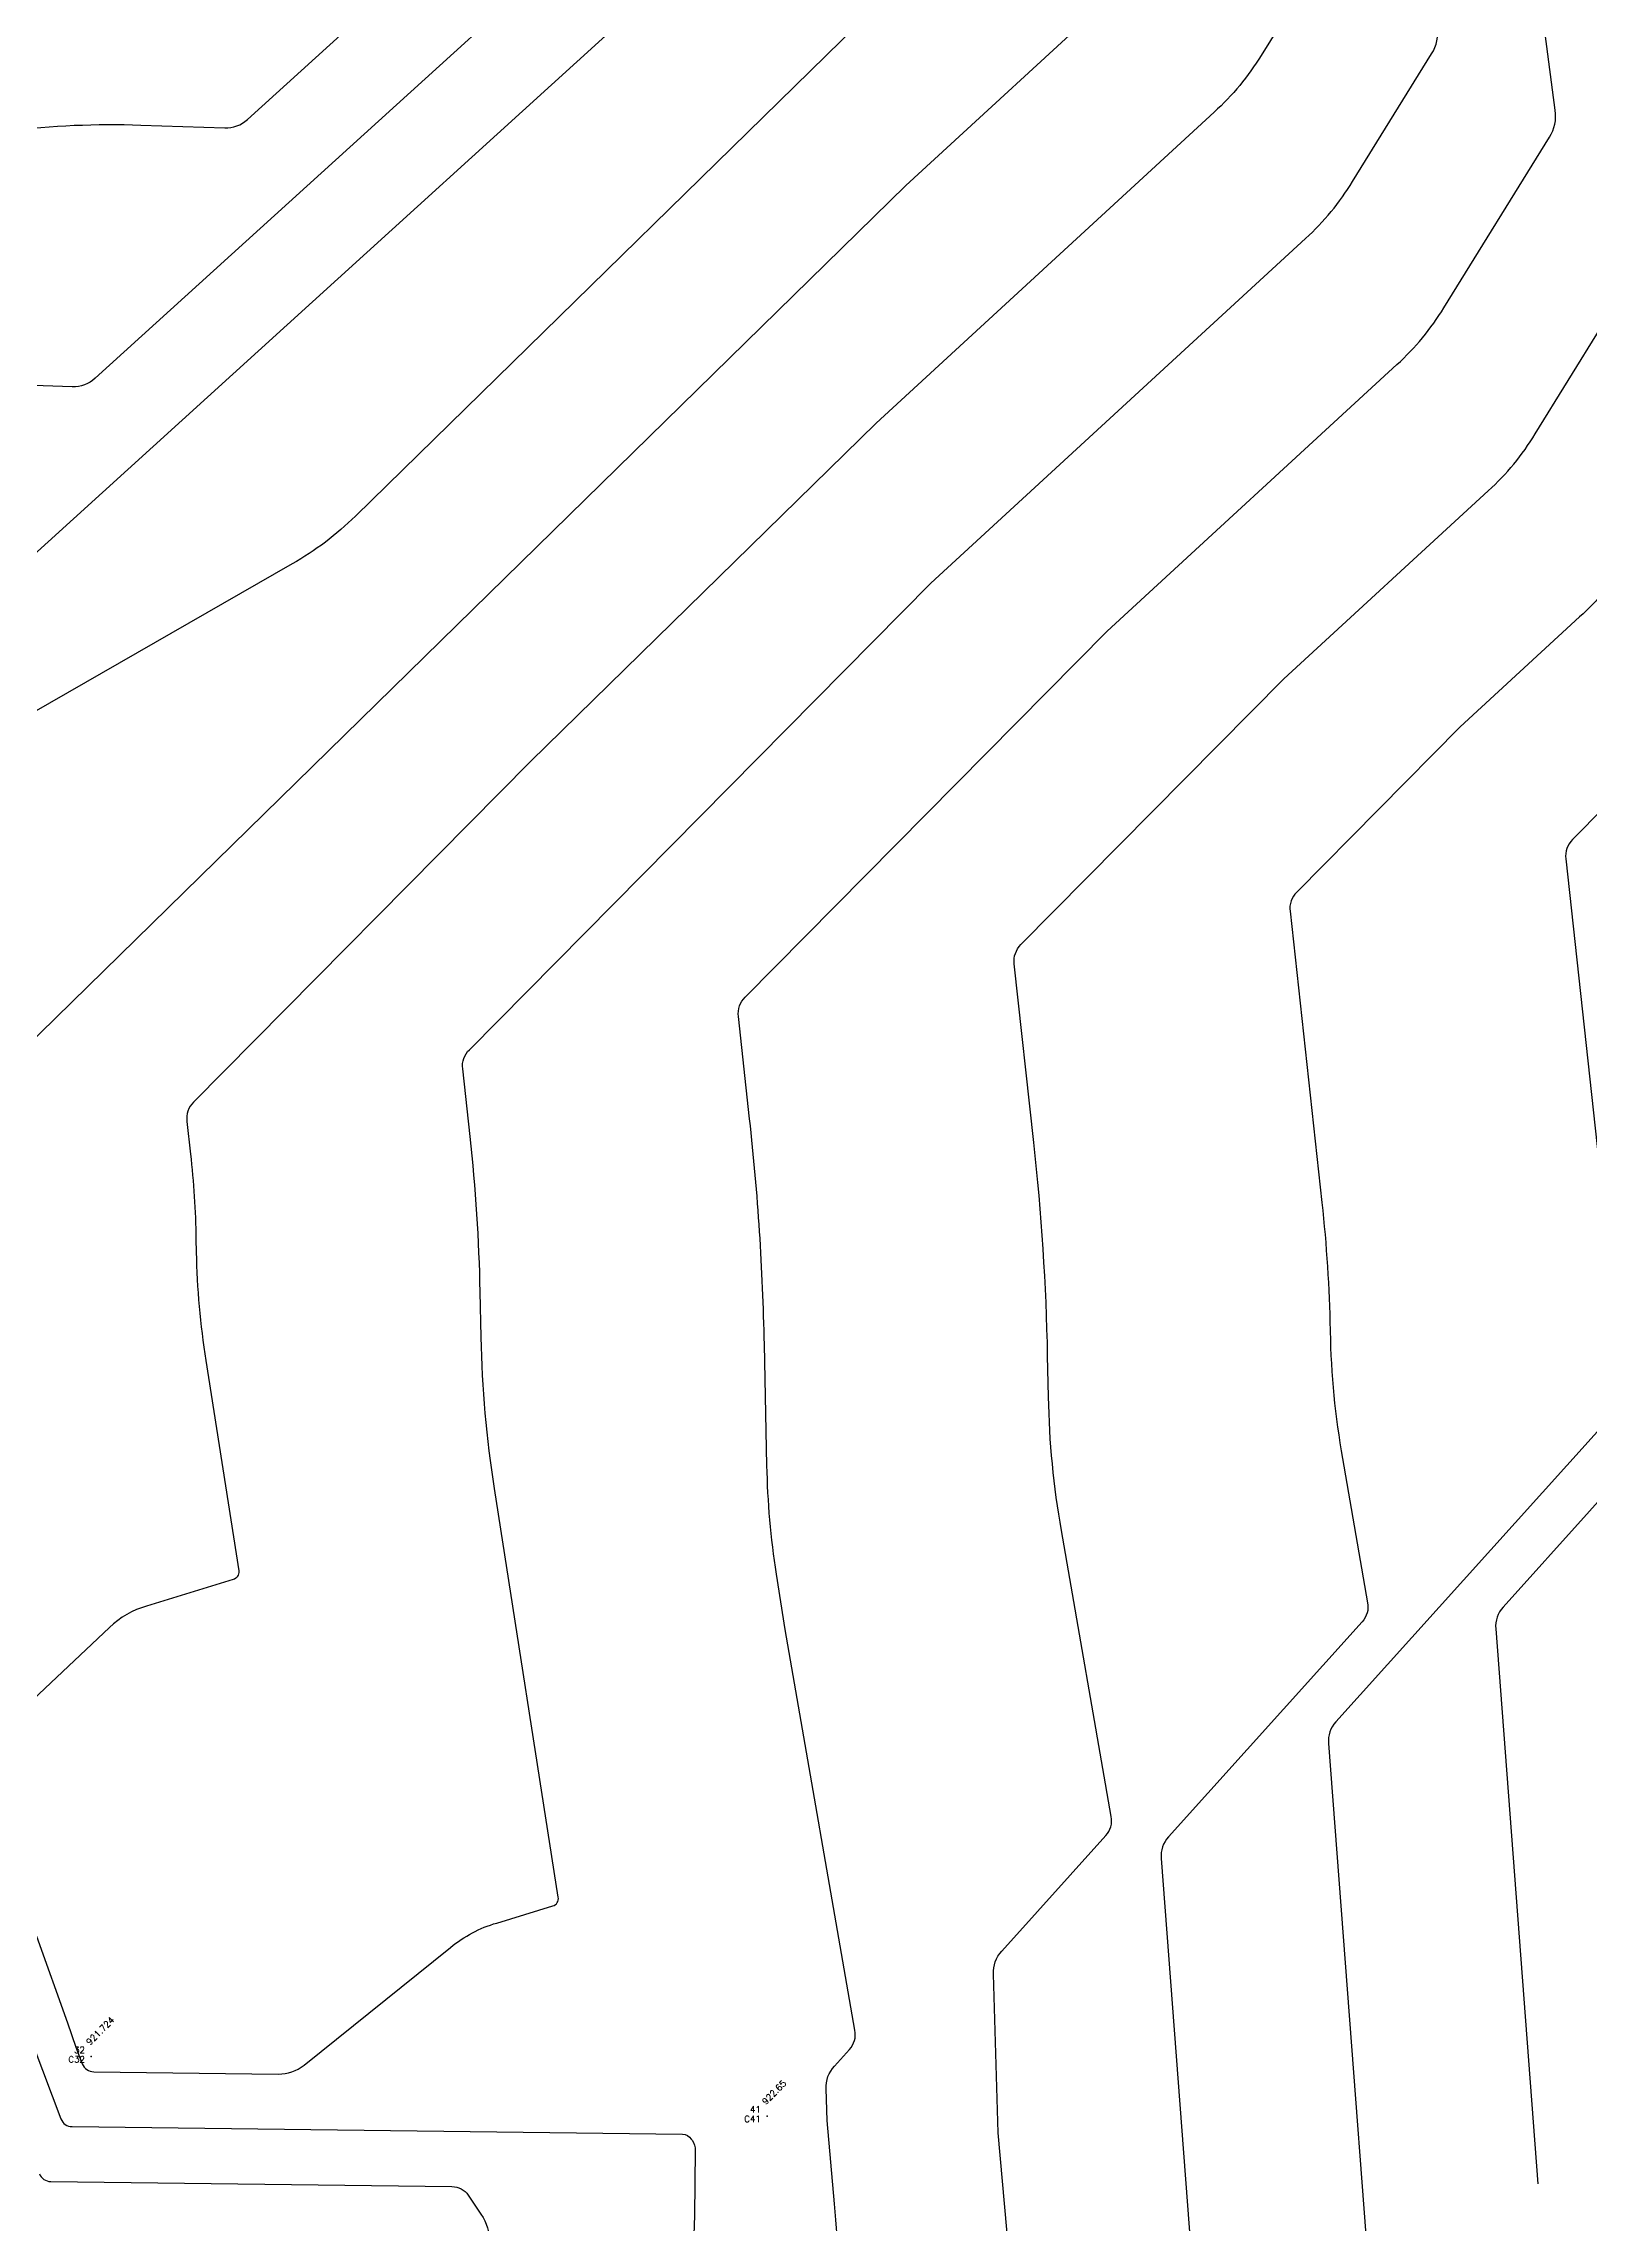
# Model space of a CAD drawing. Header units: millimetres. Extents: x 1478766 to 1478972, y 824433 to 824682.
# Drawn here: x 1478840.8 to 1478901.7, y 824539.3 to 824625.1 of the extents above; entities that cross this region are included whole.
import ezdxf
from ezdxf.enums import TextEntityAlignment as Align

# ---------------------------------------------------------------- set-up
doc = ezdxf.new("R2010")
doc.units = ezdxf.units.MM
for name, color, linetype in [('Contour', 4, 'Continuous'), ('Index_Contour', 8, 'Continuous'), ('Points', 7, 'Continuous'), ('Points-ELV', 6, 'Continuous'), ('Points-NUM', 4, 'Continuous'), ('Points-TXT', 3, 'Continuous')]:
    doc.layers.add(name, color=color, linetype=linetype)
doc.styles.add('romans', font='romans.shx')

# ---------------------------------------------------------------- blocks, each defined once
blk = doc.blocks.new('POINTS')
at = {"layer": 'Points'}
blk.add_line((0, 0), (0, 0), dxfattribs=at)
blk.add_point((0, 0), dxfattribs=at)
at = {"layer": 'Points-ELV', "style": 'romans'}
blk.add_attdef('ELEV', text='', height=1, rotation=45, dxfattribs=at).set_placement((0, 0), align=Align.BOTTOM_LEFT)
at = {"layer": 'Points-NUM', "style": 'romans'}
blk.add_attdef('PTNUM', text='', height=1, dxfattribs=at).set_placement((0, 0), align=Align.BOTTOM_RIGHT)
at = {"layer": 'Points-TXT', "style": 'romans'}
blk.add_attdef('DESC', text='', height=1, dxfattribs=at).set_placement((0, 0), align=Align.BOTTOM_RIGHT)

msp = doc.modelspace()

# ---------------------------------------------------------------- linework, layer by layer
at = {"layer": 'Contour'}
for points, elevation in [([(1478827.599, 824620.297), (1478827.724, 824620.133, 0.28982), (1478828.288, 824619.915), (1478835.013, 824621.15), (1478839.38, 824621.674, -0.04005), (1478844.625, 824621.902), (1478847.928, 824621.795, 0.202886), (1478848.822, 824622.123), (1478867.712, 824639.266, 0.34861)], 916), ([(1478872.348, 824638.728), (1478842.822, 824611.933, -0.202886), (1478841.928, 824611.604), (1478838.494, 824611.716, 0.056437), (1478834.791, 824611.439), (1478828.77, 824610.334, -0.28982), (1478828.206, 824610.552), (1478827.223, 824611.836, -0.13462), (1478826.638, 824613.226), (1478826.4, 824614.88, 0.049984), (1478825.412, 824618.961), (1478823.57, 824624.299, -0.026971), (1478823.19, 824625.615)], 917), ([(1478876.34, 824637.605), (1478836.822, 824601.742, -0.202886), (1478835.929, 824601.414), (1478834.854, 824601.449, 0.056437), (1478831.802, 824601.221), (1478829.252, 824600.753, -0.28982), (1478828.688, 824600.971), (1478826.684, 824603.589, -0.13462), (1478826.099, 824604.979), (1478825.465, 824609.388, 0.049984), (1478824.477, 824613.468), (1478824.025, 824614.78, -0.029408), (1478822.518, 824620.086), (1478821.902, 824622.83), (1478821.371, 824624.89, 0.169789), (1478821.185, 824625.178)], 918), ([(1478875.93, 824628.88), (1478853.073, 824606.511, -0.066982), (1478850.585, 824604.629), (1478837.65, 824597.213, 0.057048), (1478834.679, 824595.052), (1478830.816, 824591.547, -0.169615), (1478829.939, 824591.16), (1478829.771, 824591.144, -0.266653), (1478829.15, 824591.415), (1478826.144, 824595.342, -0.13462), (1478825.56, 824596.732), (1478824.516, 824603.991, 0.049984), (1478823.573, 824607.885), (1478823.557, 824607.932, -0.029408), (1478822.46, 824611.798), (1478820.679, 824619.732), (1478819.717, 824623.46, 0.169789), (1478819.358, 824624.016), (1478819.318, 824624.048, -0.194625), (1478818.991, 824624.61)], 919), ([(1478890.817, 824627.995), (1478888.745, 824624.648, -0.071985), (1478886.898, 824622.413), (1478873.586, 824610.169), (1478859.971, 824596.844), (1478846.702, 824583.434, 0.234372), (1478846.439, 824582.679), (1478846.579, 824581.395, -0.022981), (1478846.798, 824578.037), (1478846.809, 824577.528, 0.035155), (1478847.186, 824573.267), (1478848.48, 824564.981, -0.377198), (1478848.265, 824564.639), (1478844.852, 824563.6, 0.121569), (1478843.397, 824562.756), (1478839.228, 824558.824, -0.521214)], 921), ([(1478840.52, 824550.6), (1478841.743, 824547.187), (1478842.06, 824546.238), (1478842.322, 824545.573, 0.312122), (1478842.77, 824545.263), (1478850.033, 824545.173, 0.181782), (1478851.056, 824545.526), (1478856.824, 824550.161, -0.100636), (1478858.639, 824551.12), (1478860.852, 824551.793, 0.377198), (1478861.067, 824552.135), (1478858.556, 824568.221, -0.035155), (1478858.028, 824574.183), (1478857.99, 824575.965, 0.022981), (1478857.59, 824582.086), (1478857.3, 824584.747, -0.234372), (1478857.563, 824585.502), (1478875.735, 824603.868), (1478890.495, 824617.444, 0.071985), (1478892.342, 824619.679), (1478895.457, 824624.711, 0.180829), (1478895.685, 824625.775)], 922), ([(1478872.18, 824534.953, 0.022717), (1478871.943, 824540.069), (1478871.649, 824543.349), (1478871.611, 824544.586, -0.201273), (1478871.942, 824545.489), (1478872.532, 824546.144, 0.238707), (1478872.748, 824546.895), (1478870.002, 824562.681), (1478869.662, 824564.857, -0.035155), (1478869.284, 824569.136), (1478869.181, 824573.894, 0.022981), (1478868.601, 824582.776), (1478868.161, 824586.814, -0.234372), (1478868.424, 824587.569), (1478882.684, 824601.982), (1478894.093, 824612.475, 0.071985), (1478895.939, 824614.71), (1478900.096, 824621.427, 0.180829), (1478900.325, 824622.491), (1478899.927, 824625.497)], 923), ([(1478880.186, 824522.803), (1478878.389, 824542.856), (1478878.199, 824549.109, -0.201273), (1478878.53, 824550.011), (1478882.626, 824554.561, 0.238707), (1478882.842, 824555.312), (1478880.884, 824566.568, -0.039737), (1478880.372, 824571.835), (1478880.337, 824573.447, 0.022981), (1478879.789, 824581.851), (1478879.021, 824588.882, -0.234372), (1478879.285, 824589.637), (1478889.633, 824600.096), (1478897.69, 824607.506, 0.071985), (1478899.536, 824609.741), (1478904.736, 824618.143, 0.180829)], 924), ([(1478903.531, 824596.323), (1478901.006, 824593.772, 0.234372), (1478900.743, 824593.017), (1478902.479, 824577.109, -0.022981)], 926), ([(1478908.479, 824574.892), (1478898.273, 824563.556, 0.213262), (1478897.984, 824562.707), (1478899.644, 824540.845)], 927), ([(1478902.814, 824571.395), (1478891.686, 824559.034, 0.213262), (1478891.396, 824558.185), (1478893.769, 824526.932)], 926), ([(1478840.412, 824546.23), (1478841.481, 824543.409, 0.315384), (1478841.92, 824543.102), (1478865.952, 824542.802, -0.253625), (1478866.304, 824542.613), (1478866.333, 824542.572, -0.1604), (1478866.457, 824542.16), (1478866.427, 824539.601), (1478865.753, 824519.62)], 923), ([(1478840.636, 824541.248, 0.315384), (1478841.075, 824540.941), (1478856.878, 824540.744, -0.253625), (1478857.515, 824540.401), (1478858.018, 824539.66, -0.166353), (1478858.35, 824538.512)], 924)]:
    msp.add_lwpolyline(points, format="xyb", dxfattribs=dict(at, elevation=elevation))
at = {"layer": 'Index_Contour'}
for points, elevation in [([(1478835.601, 824580.407), (1478835.563, 824580.754, -0.234372), (1478835.741, 824581.264), (1478838.106, 824583.654), (1478874.758, 824619.525), (1478883.301, 824627.382, 0.071985)], 920), ([(1478903.134, 824604.772, -0.071985), (1478901.287, 824602.537), (1478896.582, 824598.21), (1478890.146, 824591.704, 0.234372), (1478889.882, 824590.949), (1478891.134, 824579.48, -0.022981), (1478891.462, 824574.454), (1478891.463, 824574.404, 0.039737), (1478891.949, 824569.401), (1478892.936, 824563.729, -0.238707), (1478892.72, 824562.978), (1478885.098, 824554.511, 0.213262), (1478884.808, 824553.662), (1478887.894, 824513.019)], 925)]:
    msp.add_lwpolyline(points, format="xyb", dxfattribs=dict(at, elevation=elevation))

# ---------------------------------------------------------------- block references
at = {"layer": 'Points', "linetype": 'Continuous'}
ref = msp.add_blockref('POINTS', (1478842.675, 824545.864, 921.724), dxfattribs=at)
ref.add_attrib('PTNUM', '32', dxfattribs={"layer": 'Points-NUM', "height": 0.25, "style": 'romans'}).set_placement((1478842.425, 824545.926, 921.724), align=Align.BOTTOM_RIGHT)
ref.add_attrib('DESC', 'C32', dxfattribs={"layer": 'Points-TXT', "height": 0.25, "style": 'romans'}).set_placement((1478842.425, 824545.551, 921.724), align=Align.BOTTOM_RIGHT)
ref.add_attrib('ELEV', '921.724', dxfattribs={"layer": 'Points-ELV', "height": 0.25, "rotation": 45, "style": 'romans'}).set_placement((1478842.675, 824546.239, 921.724), align=Align.BOTTOM_LEFT)
ref = msp.add_blockref('POINTS', (1478869.29, 824543.521, 922.65), dxfattribs=at)
ref.add_attrib('PTNUM', '41', dxfattribs={"layer": 'Points-NUM', "height": 0.25, "style": 'romans'}).set_placement((1478869.04, 824543.583, 922.65), align=Align.BOTTOM_RIGHT)
ref.add_attrib('DESC', 'C41', dxfattribs={"layer": 'Points-TXT', "height": 0.25, "style": 'romans'}).set_placement((1478869.04, 824543.208, 922.65), align=Align.BOTTOM_RIGHT)
ref.add_attrib('ELEV', '922.65', dxfattribs={"layer": 'Points-ELV', "height": 0.25, "rotation": 45, "style": 'romans'}).set_placement((1478869.29, 824543.896, 922.65), align=Align.BOTTOM_LEFT)

doc.saveas('drawing.dxf')
